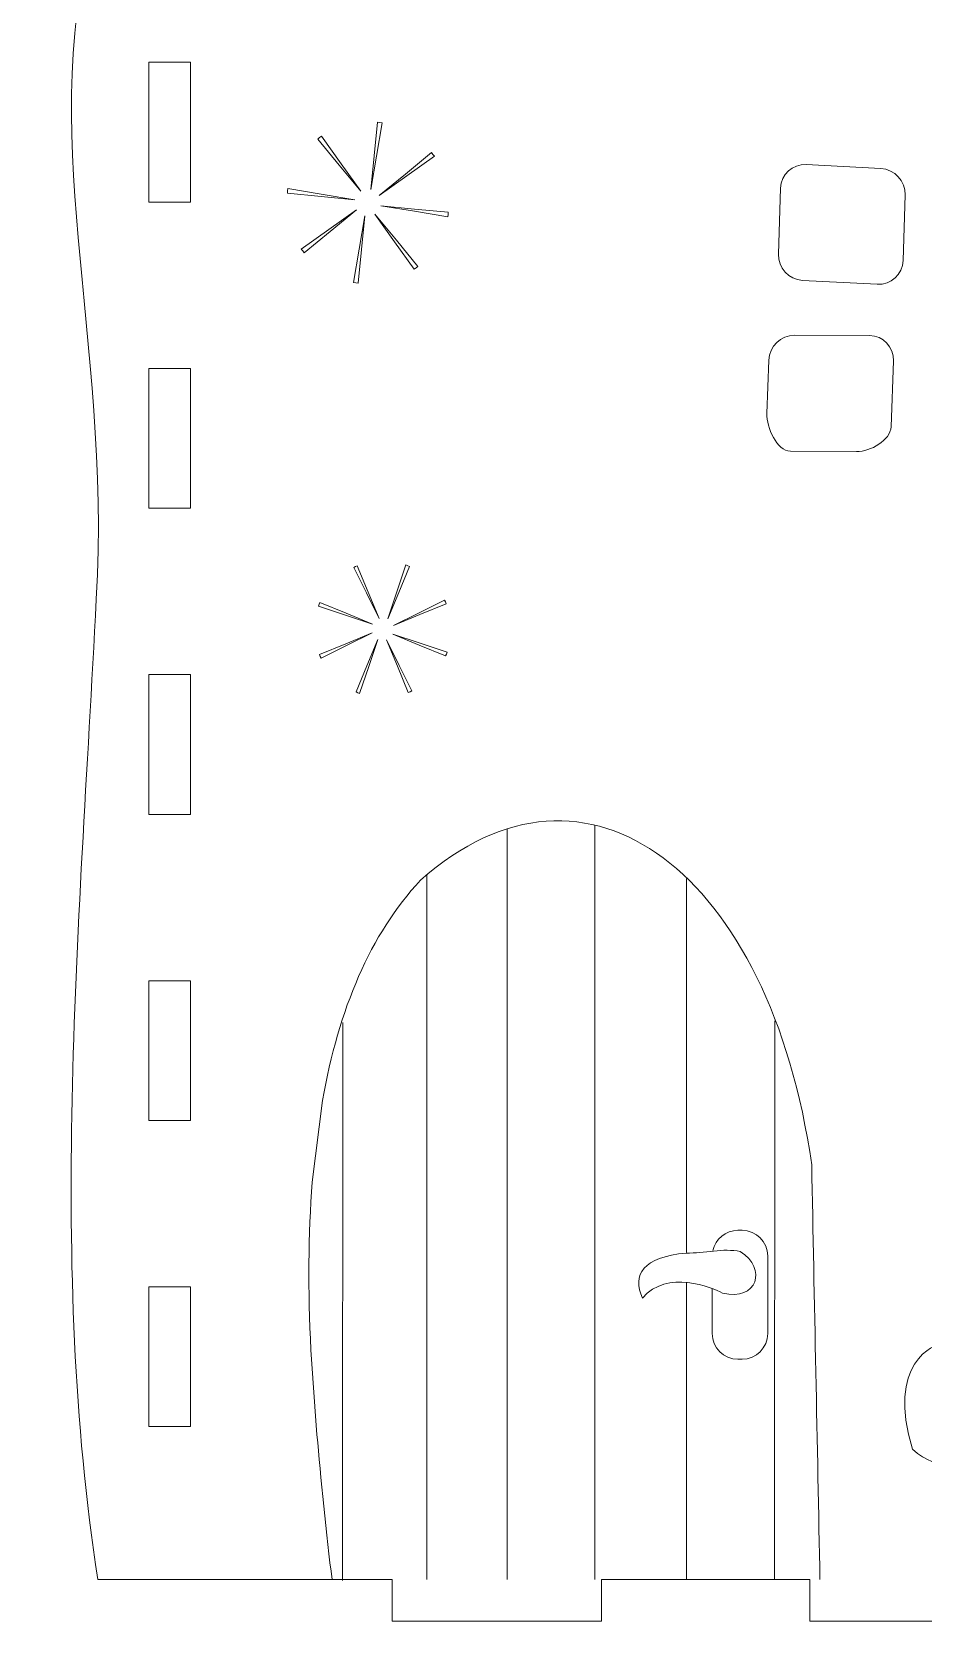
# Model space of a CAD drawing. Header units: centimetres. Extents: x -46.6 to 47.1, y -34.6 to 34.6.
# Drawn here: x -44.62 to -31.82, y -9.19 to 13.65 of the extents above; entities that cross this region are included whole.
import ezdxf

# ---------------------------------------------------------------- set-up
doc = ezdxf.new("R2010")
doc.units = ezdxf.units.CM
doc.header["$MEASUREMENT"] = 0
doc.layers.add('layer 1', color=7, linetype='Continuous')

msp = doc.modelspace()

# ---------------------------------------------------------------- linework, layer by layer
at = {"layer": 'layer 1', "color": 250, "lineweight": 9}
for points, knots in [([(-33.47356, 25.71286), (-33.7584, 26.18218), (-33.6982, 26.8025), (-33.29278, 27.20792), (-33.29278, 27.20792), (-32.9273, 27.5734), (-32.3871, 27.65834), (-31.94036, 27.46282), (-31.94036, 27.46282), (-31.49362, 27.65836), (-30.95342, 27.5734), (-30.5879, 27.2079), (-30.5879, 27.2079), (-30.1826, 26.80254), (-30.12236, 26.1824), (-30.40702, 25.7131), (-30.40702, 25.7131), (-30.40702, 25.7131), (-20.21656, 15.39288), (-20.21656, 15.39288), (-20.21656, 15.39288), (-19.25286, 12.25298), (-20.40586, 9.32474), (-20.18298, 5.49694), (-20.18298, 5.49694), (-19.92496, 0.56344), (-19.50816, -4.05252), (-20.20264, -8.58912), (-20.20264, -8.58912), (-20.20264, -8.58912), (-24.43474, -8.58908), (-24.43474, -8.58908), (-24.43474, -8.58908), (-24.43474, -8.58908), (-24.43474, -9.18912), (-24.43474, -9.18912), (-24.43474, -9.18912), (-24.43474, -9.18912), (-27.44274, -9.18912), (-27.44274, -9.18912), (-27.44274, -9.18912), (-27.44274, -9.18912), (-27.44274, -8.58908), (-27.44274, -8.58908), (-27.44274, -8.58908), (-27.44274, -8.58908), (-30.43474, -8.58908), (-30.43474, -8.58908), (-30.43474, -8.58908), (-30.43474, -8.58908), (-30.43474, -9.18912), (-30.43474, -9.18912), (-30.43474, -9.18912), (-30.43474, -9.18912), (-33.44274, -9.18912), (-33.44274, -9.18912), (-33.44274, -9.18912), (-33.44274, -9.18912), (-33.44274, -8.58908), (-33.44274, -8.58908), (-33.44274, -8.58908), (-33.44274, -8.58908), (-36.43474, -8.58908), (-36.43474, -8.58908), (-36.43474, -8.58908), (-36.43474, -8.58908), (-36.43474, -9.18912), (-36.43474, -9.18912), (-36.43474, -9.18912), (-36.43474, -9.18912), (-39.44274, -9.18912), (-39.44274, -9.18912), (-39.44274, -9.18912), (-39.44274, -9.18912), (-39.44274, -8.58908), (-39.44274, -8.58908), (-39.44274, -8.58908), (-39.44274, -8.58908), (-43.67388, -8.58912), (-43.67388, -8.58912), (-43.67388, -8.58912), (-44.36836, -4.05252), (-43.95156, 0.56344), (-43.69354, 5.49694), (-43.69354, 5.49694), (-43.47096, 9.31954), (-44.6204, 12.24502), (-43.66376, 15.38008), (-43.66376, 15.38008), (-43.66376, 15.38008), (-43.66378, 15.39288), (-43.66378, 15.39288), (-43.66378, 15.39288), (-43.66378, 15.39288), (-33.47356, 25.71286), (-33.47356, 25.71286)], [0, 0, 0, 0, 0.04, 0.04, 0.04, 0.04, 0.08, 0.08, 0.08, 0.08, 0.12, 0.12, 0.12, 0.12, 0.16, 0.16, 0.16, 0.16, 0.2, 0.2, 0.2, 0.2, 0.24, 0.24, 0.24, 0.24, 0.28, 0.28, 0.28, 0.28, 0.32, 0.32, 0.32, 0.32, 0.36, 0.36, 0.36, 0.36, 0.4, 0.4, 0.4, 0.4, 0.44, 0.44, 0.44, 0.44, 0.48, 0.48, 0.48, 0.48, 0.52, 0.52, 0.52, 0.52, 0.56, 0.56, 0.56, 0.56, 0.6, 0.6, 0.6, 0.6, 0.64, 0.64, 0.64, 0.64, 0.68, 0.68, 0.68, 0.68, 0.72, 0.72, 0.72, 0.72, 0.76, 0.76, 0.76, 0.76, 0.8, 0.8, 0.8, 0.8, 0.84, 0.84, 0.84, 0.84, 0.88, 0.88, 0.88, 0.88, 0.92, 0.92, 0.92, 0.92, 1, 1, 1, 1]), ([(-33.49553, 11.74478), (-33.49553, 11.74478), (-32.42251, 11.68824), (-32.42251, 11.68824), (-32.42251, 11.68824), (-32.22533, 11.67785), (-32.06911, 11.50783), (-32.07538, 11.31043), (-32.07538, 11.31043), (-32.07538, 11.31043), (-32.10537, 10.36422), (-32.10537, 10.36422), (-32.10537, 10.36422), (-32.11162, 10.16682), (-32.27807, 10.01381), (-32.47525, 10.0242), (-32.47525, 10.0242), (-32.47525, 10.0242), (-33.54827, 10.08073), (-33.54827, 10.08073), (-33.54827, 10.08073), (-33.74545, 10.09113), (-33.90165, 10.26114), (-33.8954, 10.45854), (-33.8954, 10.45854), (-33.8954, 10.45854), (-33.86541, 11.40475), (-33.86541, 11.40475), (-33.86541, 11.40475), (-33.85916, 11.60215), (-33.69271, 11.75517), (-33.49553, 11.74478)], [0, 0, 0, 0, 0.11111111, 0.11111111, 0.11111111, 0.11111111, 0.22222222, 0.22222222, 0.22222222, 0.22222222, 0.33333333, 0.33333333, 0.33333333, 0.33333333, 0.44444444, 0.44444444, 0.44444444, 0.44444444, 0.55555556, 0.55555556, 0.55555556, 0.55555556, 0.66666667, 0.66666667, 0.66666667, 0.66666667, 0.77777778, 0.77777778, 0.77777778, 0.77777778, 1, 1, 1, 1]), ([(-33.72235, 7.62561), (-33.72235, 7.62561), (-32.77142, 7.62071), (-32.77142, 7.62071), (-32.77142, 7.62071), (-32.57458, 7.61965), (-32.28492, 7.78001), (-32.27772, 7.97777), (-32.27772, 7.97777), (-32.27772, 7.97777), (-32.24334, 8.92572), (-32.24334, 8.92572), (-32.24334, 8.92572), (-32.23616, 9.12351), (-32.39128, 9.28611), (-32.58813, 9.28714), (-32.58813, 9.28714), (-32.58813, 9.28714), (-33.66188, 9.2927), (-33.66188, 9.2927), (-33.66188, 9.2927), (-33.85867, 9.29372), (-34.02559, 9.13277), (-34.03276, 8.93498), (-34.03276, 8.93498), (-34.03276, 8.93498), (-34.06061, 8.16716), (-34.06061, 8.16716), (-34.06061, 8.16716), (-34.06779, 7.96937), (-33.91917, 7.62667), (-33.72235, 7.62561)], [0, 0, 0, 0, 0.11111111, 0.11111111, 0.11111111, 0.11111111, 0.22222222, 0.22222222, 0.22222222, 0.22222222, 0.33333333, 0.33333333, 0.33333333, 0.33333333, 0.44444444, 0.44444444, 0.44444444, 0.44444444, 0.55555556, 0.55555556, 0.55555556, 0.55555556, 0.66666667, 0.66666667, 0.66666667, 0.66666667, 0.77777778, 0.77777778, 0.77777778, 0.77777778, 1, 1, 1, 1])]:
    msp.add_open_spline(points, degree=3, knots=knots, dxfattribs=at)
at = {"layer": 'layer 1', "lineweight": 9}
for points in [[(-42.93888, 13.21492), (-42.93888, 13.21492), (-42.33888, 13.21492), (-42.33888, 13.21492), (-42.33888, 13.21492), (-42.33888, 13.21492), (-42.33888, 11.20692), (-42.33888, 11.20692), (-42.33888, 11.20692), (-42.33888, 11.20692), (-42.93888, 11.20692), (-42.93888, 11.20692), (-42.93888, 11.20692), (-42.93888, 11.20692), (-42.93888, 13.21492), (-42.93888, 13.21492)], [(-42.93888, 8.81492), (-42.93888, 8.81492), (-42.33888, 8.81492), (-42.33888, 8.81492), (-42.33888, 8.81492), (-42.33888, 8.81492), (-42.33888, 6.80692), (-42.33888, 6.80692), (-42.33888, 6.80692), (-42.33888, 6.80692), (-42.93888, 6.80692), (-42.93888, 6.80692), (-42.93888, 6.80692), (-42.93888, 6.80692), (-42.93888, 8.81492), (-42.93888, 8.81492)], [(-42.93888, 4.41492), (-42.93888, 4.41492), (-42.33888, 4.41492), (-42.33888, 4.41492), (-42.33888, 4.41492), (-42.33888, 4.41492), (-42.33888, 2.40692), (-42.33888, 2.40692), (-42.33888, 2.40692), (-42.33888, 2.40692), (-42.93888, 2.40692), (-42.93888, 2.40692), (-42.93888, 2.40692), (-42.93888, 2.40692), (-42.93888, 4.41492), (-42.93888, 4.41492)], [(-42.93888, 0.01492), (-42.93888, 0.01492), (-42.33888, 0.01492), (-42.33888, 0.01492), (-42.33888, 0.01492), (-42.33888, 0.01492), (-42.33888, -1.99308), (-42.33888, -1.99308), (-42.33888, -1.99308), (-42.33888, -1.99308), (-42.93888, -1.99308), (-42.93888, -1.99308), (-42.93888, -1.99308), (-42.93888, -1.99308), (-42.93888, 0.01492), (-42.93888, 0.01492)], [(-42.93888, -4.38508), (-42.93888, -4.38508), (-42.33888, -4.38508), (-42.33888, -4.38508), (-42.33888, -4.38508), (-42.33888, -4.38508), (-42.33888, -6.39308), (-42.33888, -6.39308), (-42.33888, -6.39308), (-42.33888, -6.39308), (-42.93888, -6.39308), (-42.93888, -6.39308), (-42.93888, -6.39308), (-42.93888, -6.39308), (-42.93888, -4.38508), (-42.93888, -4.38508)]]:
    msp.add_open_spline(points, degree=3, knots=[0, 0, 0, 0, 0.2, 0.2, 0.2, 0.2, 0.4, 0.4, 0.4, 0.4, 0.6, 0.6, 0.6, 0.6, 1, 1, 1, 1], dxfattribs=at)
at = {"layer": 'layer 1', "color": 5, "lineweight": 9}
for points, knots in [([(-39.74984, 11.3851), (-39.74984, 11.3851), (-39.66979, 11.86469), (-39.66979, 11.86469), (-39.66979, 11.86469), (-39.66979, 11.86469), (-39.58978, 12.34413), (-39.58978, 12.34413), (-39.58978, 12.34413), (-39.58978, 12.34413), (-39.62255, 12.34843), (-39.62255, 12.34843), (-39.62255, 12.34843), (-39.62255, 12.34843), (-39.65527, 12.35288), (-39.65527, 12.35288), (-39.65527, 12.35288), (-39.65527, 12.35288), (-39.70262, 11.86897), (-39.70262, 11.86897), (-39.70262, 11.86897), (-39.70262, 11.86897), (-39.74984, 11.3851), (-39.74984, 11.3851)], [0, 0, 0, 0, 0.14285714, 0.14285714, 0.14285714, 0.14285714, 0.28571429, 0.28571429, 0.28571429, 0.28571429, 0.42857143, 0.42857143, 0.42857143, 0.42857143, 0.57142857, 0.57142857, 0.57142857, 0.57142857, 0.71428571, 0.71428571, 0.71428571, 0.71428571, 1, 1, 1, 1]), ([(-39.89577, 11.36056), (-39.89577, 11.36056), (-40.17836, 11.75613), (-40.17836, 11.75613), (-40.17836, 11.75613), (-40.17836, 11.75613), (-40.46079, 12.15188), (-40.46079, 12.15188), (-40.46079, 12.15188), (-40.46079, 12.15188), (-40.48703, 12.1319), (-40.48703, 12.1319), (-40.48703, 12.1319), (-40.48703, 12.1319), (-40.51315, 12.11173), (-40.51315, 12.11173), (-40.51315, 12.11173), (-40.51315, 12.11173), (-40.2044, 11.73619), (-40.2044, 11.73619), (-40.2044, 11.73619), (-40.2044, 11.73619), (-39.89577, 11.36056), (-39.89577, 11.36056)], [0, 0, 0, 0, 0.14285714, 0.14285714, 0.14285714, 0.14285714, 0.28571429, 0.28571429, 0.28571429, 0.28571429, 0.42857143, 0.42857143, 0.42857143, 0.42857143, 0.57142857, 0.57142857, 0.57142857, 0.57142857, 0.71428571, 0.71428571, 0.71428571, 0.71428571, 1, 1, 1, 1]), ([(-38.85803, 11.89036), (-38.85803, 11.89036), (-38.87824, 11.91668), (-38.87824, 11.91668), (-38.87824, 11.91668), (-38.87824, 11.91668), (-39.25378, 11.60793), (-39.25378, 11.60793), (-39.25378, 11.60793), (-39.25378, 11.60793), (-39.6294, 11.29923), (-39.6294, 11.29923), (-39.6294, 11.29923), (-39.6294, 11.29923), (-39.23379, 11.5817), (-39.23379, 11.5817), (-39.23379, 11.5817), (-39.23379, 11.5817), (-38.83792, 11.86422), (-38.83792, 11.86422), (-38.83792, 11.86422), (-38.83792, 11.86422), (-38.85803, 11.89036), (-38.85803, 11.89036)], [0, 0, 0, 0, 0.14285714, 0.14285714, 0.14285714, 0.14285714, 0.28571429, 0.28571429, 0.28571429, 0.28571429, 0.42857143, 0.42857143, 0.42857143, 0.42857143, 0.57142857, 0.57142857, 0.57142857, 0.57142857, 0.71428571, 0.71428571, 0.71428571, 0.71428571, 1, 1, 1, 1]), ([(-39.98157, 11.24013), (-39.98157, 11.24013), (-40.46134, 11.32006), (-40.46134, 11.32006), (-40.46134, 11.32006), (-40.46134, 11.32006), (-40.94079, 11.40014), (-40.94079, 11.40014), (-40.94079, 11.40014), (-40.94079, 11.40014), (-40.94512, 11.36751), (-40.94512, 11.36751), (-40.94512, 11.36751), (-40.94512, 11.36751), (-40.94934, 11.33469), (-40.94934, 11.33469), (-40.94934, 11.33469), (-40.94934, 11.33469), (-40.46544, 11.28735), (-40.46544, 11.28735), (-40.46544, 11.28735), (-40.46544, 11.28735), (-39.98157, 11.24013), (-39.98157, 11.24013)], [0, 0, 0, 0, 0.14285714, 0.14285714, 0.14285714, 0.14285714, 0.28571429, 0.28571429, 0.28571429, 0.28571429, 0.42857143, 0.42857143, 0.42857143, 0.42857143, 0.57142857, 0.57142857, 0.57142857, 0.57142857, 0.71428571, 0.71428571, 0.71428571, 0.71428571, 1, 1, 1, 1]), ([(-40.72843, 10.50293), (-40.72843, 10.50293), (-40.70843, 10.47691), (-40.70843, 10.47691), (-40.70843, 10.47691), (-40.70843, 10.47691), (-40.33279, 10.78554), (-40.33279, 10.78554), (-40.33279, 10.78554), (-40.33279, 10.78554), (-39.95719, 11.0943), (-39.95719, 11.0943), (-39.95719, 11.0943), (-39.95719, 11.0943), (-40.35296, 10.81166), (-40.35296, 10.81166), (-40.35296, 10.81166), (-40.35296, 10.81166), (-40.74868, 10.5291), (-40.74868, 10.5291), (-40.74868, 10.5291), (-40.74868, 10.5291), (-40.72843, 10.50293), (-40.72843, 10.50293)], [0, 0, 0, 0, 0.14285714, 0.14285714, 0.14285714, 0.14285714, 0.28571429, 0.28571429, 0.28571429, 0.28571429, 0.42857143, 0.42857143, 0.42857143, 0.42857143, 0.57142857, 0.57142857, 0.57142857, 0.57142857, 0.71428571, 0.71428571, 0.71428571, 0.71428571, 1, 1, 1, 1]), ([(-39.83667, 11.00839), (-39.83667, 11.00839), (-39.91663, 10.52875), (-39.91663, 10.52875), (-39.91663, 10.52875), (-39.91663, 10.52875), (-39.99681, 10.04913), (-39.99681, 10.04913), (-39.99681, 10.04913), (-39.99681, 10.04913), (-39.96398, 10.04484), (-39.96398, 10.04484), (-39.96398, 10.04484), (-39.96398, 10.04484), (-39.93136, 10.04058), (-39.93136, 10.04058), (-39.93136, 10.04058), (-39.93136, 10.04058), (-39.88405, 10.52462), (-39.88405, 10.52462), (-39.88405, 10.52462), (-39.88405, 10.52462), (-39.83667, 11.00839), (-39.83667, 11.00839)], [0, 0, 0, 0, 0.14285714, 0.14285714, 0.14285714, 0.14285714, 0.28571429, 0.28571429, 0.28571429, 0.28571429, 0.42857143, 0.42857143, 0.42857143, 0.42857143, 0.57142857, 0.57142857, 0.57142857, 0.57142857, 0.71428571, 0.71428571, 0.71428571, 0.71428571, 1, 1, 1, 1]), ([(-39.69084, 11.03277), (-39.69084, 11.03277), (-39.40833, 10.63696), (-39.40833, 10.63696), (-39.40833, 10.63696), (-39.40833, 10.63696), (-39.12576, 10.24152), (-39.12576, 10.24152), (-39.12576, 10.24152), (-39.12576, 10.24152), (-39.09957, 10.26136), (-39.09957, 10.26136), (-39.09957, 10.26136), (-39.09957, 10.26136), (-39.07341, 10.28167), (-39.07341, 10.28167), (-39.07341, 10.28167), (-39.07341, 10.28167), (-39.38204, 10.65731), (-39.38204, 10.65731), (-39.38204, 10.65731), (-39.38204, 10.65731), (-39.69084, 11.03277), (-39.69084, 11.03277)], [0, 0, 0, 0, 0.14285714, 0.14285714, 0.14285714, 0.14285714, 0.28571429, 0.28571429, 0.28571429, 0.28571429, 0.42857143, 0.42857143, 0.42857143, 0.42857143, 0.57142857, 0.57142857, 0.57142857, 0.57142857, 0.71428571, 0.71428571, 0.71428571, 0.71428571, 1, 1, 1, 1]), ([(-39.60499, 11.15327), (-39.60499, 11.15327), (-39.12528, 11.07332), (-39.12528, 11.07332), (-39.12528, 11.07332), (-39.12528, 11.07332), (-38.64583, 10.99325), (-38.64583, 10.99325), (-38.64583, 10.99325), (-38.64583, 10.99325), (-38.64138, 11.02598), (-38.64138, 11.02598), (-38.64138, 11.02598), (-38.64138, 11.02598), (-38.63721, 11.05871), (-38.63721, 11.05871), (-38.63721, 11.05871), (-38.63721, 11.05871), (-39.12095, 11.10595), (-39.12095, 11.10595), (-39.12095, 11.10595), (-39.12095, 11.10595), (-39.60499, 11.15327), (-39.60499, 11.15327)], [0, 0, 0, 0, 0.14285714, 0.14285714, 0.14285714, 0.14285714, 0.28571429, 0.28571429, 0.28571429, 0.28571429, 0.42857143, 0.42857143, 0.42857143, 0.42857143, 0.57142857, 0.57142857, 0.57142857, 0.57142857, 0.71428571, 0.71428571, 0.71428571, 0.71428571, 1, 1, 1, 1]), ([(-39.6312, 5.22196), (-39.6312, 5.22196), (-39.788, 5.60014), (-39.788, 5.60014), (-39.788, 5.60014), (-39.788, 5.60014), (-39.94462, 5.97844), (-39.94462, 5.97844), (-39.94462, 5.97844), (-39.94462, 5.97844), (-39.96994, 5.96702), (-39.96994, 5.96702), (-39.96994, 5.96702), (-39.96994, 5.96702), (-39.9952, 5.95543), (-39.9952, 5.95543), (-39.9952, 5.95543), (-39.9952, 5.95543), (-39.81314, 5.58872), (-39.81314, 5.58872), (-39.81314, 5.58872), (-39.81314, 5.58872), (-39.6312, 5.22196), (-39.6312, 5.22196)], [0, 0, 0, 0, 0.14285714, 0.14285714, 0.14285714, 0.14285714, 0.28571429, 0.28571429, 0.28571429, 0.28571429, 0.42857143, 0.42857143, 0.42857143, 0.42857143, 0.57142857, 0.57142857, 0.57142857, 0.57142857, 0.71428571, 0.71428571, 0.71428571, 0.71428571, 1, 1, 1, 1]), ([(-39.50681, 5.2144), (-39.50681, 5.2144), (-39.35013, 5.5927), (-39.35013, 5.5927), (-39.35013, 5.5927), (-39.35013, 5.5927), (-39.19351, 5.97089), (-39.19351, 5.97089), (-39.19351, 5.97089), (-39.19351, 5.97089), (-39.21957, 5.98063), (-39.21957, 5.98063), (-39.21957, 5.98063), (-39.21957, 5.98063), (-39.24558, 5.99049), (-39.24558, 5.99049), (-39.24558, 5.99049), (-39.24558, 5.99049), (-39.37625, 5.60245), (-39.37625, 5.60245), (-39.37625, 5.60245), (-39.37625, 5.60245), (-39.50681, 5.2144), (-39.50681, 5.2144)], [0, 0, 0, 0, 0.14285714, 0.14285714, 0.14285714, 0.14285714, 0.28571429, 0.28571429, 0.28571429, 0.28571429, 0.42857143, 0.42857143, 0.42857143, 0.42857143, 0.57142857, 0.57142857, 0.57142857, 0.57142857, 0.71428571, 0.71428571, 0.71428571, 0.71428571, 1, 1, 1, 1]), ([(-38.67923, 5.45972), (-38.67923, 5.45972), (-38.69082, 5.48515), (-38.69082, 5.48515), (-38.69082, 5.48515), (-38.69082, 5.48515), (-39.05752, 5.3031), (-39.05752, 5.3031), (-39.05752, 5.3031), (-39.05752, 5.3031), (-39.42429, 5.1211), (-39.42429, 5.1211), (-39.42429, 5.1211), (-39.42429, 5.1211), (-39.04611, 5.27778), (-39.04611, 5.27778), (-39.04611, 5.27778), (-39.04611, 5.27778), (-38.66769, 5.43446), (-38.66769, 5.43446), (-38.66769, 5.43446), (-38.66769, 5.43446), (-38.67923, 5.45972), (-38.67923, 5.45972)], [0, 0, 0, 0, 0.14285714, 0.14285714, 0.14285714, 0.14285714, 0.28571429, 0.28571429, 0.28571429, 0.28571429, 0.42857143, 0.42857143, 0.42857143, 0.42857143, 0.57142857, 0.57142857, 0.57142857, 0.57142857, 0.71428571, 0.71428571, 0.71428571, 0.71428571, 1, 1, 1, 1]), ([(-39.72445, 5.13944), (-39.72445, 5.13944), (-40.10292, 5.29606), (-40.10292, 5.29606), (-40.10292, 5.29606), (-40.10292, 5.29606), (-40.48111, 5.45274), (-40.48111, 5.45274), (-40.48111, 5.45274), (-40.48111, 5.45274), (-40.49085, 5.42679), (-40.49085, 5.42679), (-40.49085, 5.42679), (-40.49085, 5.42679), (-40.50054, 5.40067), (-40.50054, 5.40067), (-40.50054, 5.40067), (-40.50054, 5.40067), (-40.11249, 5.26999), (-40.11249, 5.26999), (-40.11249, 5.26999), (-40.11249, 5.26999), (-39.72445, 5.13944), (-39.72445, 5.13944)], [0, 0, 0, 0, 0.14285714, 0.14285714, 0.14285714, 0.14285714, 0.28571429, 0.28571429, 0.28571429, 0.28571429, 0.42857143, 0.42857143, 0.42857143, 0.42857143, 0.57142857, 0.57142857, 0.57142857, 0.57142857, 0.71428571, 0.71428571, 0.71428571, 0.71428571, 1, 1, 1, 1]), ([(-40.47713, 4.67631), (-40.47713, 4.67631), (-40.46565, 4.65116), (-40.46565, 4.65116), (-40.46565, 4.65116), (-40.46565, 4.65116), (-40.09889, 4.83311), (-40.09889, 4.83311), (-40.09889, 4.83311), (-40.09889, 4.83311), (-39.73212, 5.01516), (-39.73212, 5.01516), (-39.73212, 5.01516), (-39.73212, 5.01516), (-40.11048, 4.85836), (-40.11048, 4.85836), (-40.11048, 4.85836), (-40.11048, 4.85836), (-40.48878, 4.70162), (-40.48878, 4.70162), (-40.48878, 4.70162), (-40.48878, 4.70162), (-40.47713, 4.67631), (-40.47713, 4.67631)], [0, 0, 0, 0, 0.14285714, 0.14285714, 0.14285714, 0.14285714, 0.28571429, 0.28571429, 0.28571429, 0.28571429, 0.42857143, 0.42857143, 0.42857143, 0.42857143, 0.57142857, 0.57142857, 0.57142857, 0.57142857, 0.71428571, 0.71428571, 0.71428571, 0.71428571, 1, 1, 1, 1]), ([(-39.64954, 4.9218), (-39.64954, 4.9218), (-39.80616, 4.54344), (-39.80616, 4.54344), (-39.80616, 4.54344), (-39.80616, 4.54344), (-39.96296, 4.16514), (-39.96296, 4.16514), (-39.96296, 4.16514), (-39.96296, 4.16514), (-39.93684, 4.1554), (-39.93684, 4.1554), (-39.93684, 4.1554), (-39.93684, 4.1554), (-39.91089, 4.14571), (-39.91089, 4.14571), (-39.91089, 4.14571), (-39.91089, 4.14571), (-39.78021, 4.53387), (-39.78021, 4.53387), (-39.78021, 4.53387), (-39.78021, 4.53387), (-39.64954, 4.9218), (-39.64954, 4.9218)], [0, 0, 0, 0, 0.14285714, 0.14285714, 0.14285714, 0.14285714, 0.28571429, 0.28571429, 0.28571429, 0.28571429, 0.42857143, 0.42857143, 0.42857143, 0.42857143, 0.57142857, 0.57142857, 0.57142857, 0.57142857, 0.71428571, 0.71428571, 0.71428571, 0.71428571, 1, 1, 1, 1]), ([(-39.52527, 4.91413), (-39.52527, 4.91413), (-39.36858, 4.53577), (-39.36858, 4.53577), (-39.36858, 4.53577), (-39.36858, 4.53577), (-39.21179, 4.1577), (-39.21179, 4.1577), (-39.21179, 4.1577), (-39.21179, 4.1577), (-39.18653, 4.16901), (-39.18653, 4.16901), (-39.18653, 4.16901), (-39.18653, 4.16901), (-39.16121, 4.18071), (-39.16121, 4.18071), (-39.16121, 4.18071), (-39.16121, 4.18071), (-39.34315, 4.54748), (-39.34315, 4.54748), (-39.34315, 4.54748), (-39.34315, 4.54748), (-39.52527, 4.91413), (-39.52527, 4.91413)], [0, 0, 0, 0, 0.14285714, 0.14285714, 0.14285714, 0.14285714, 0.28571429, 0.28571429, 0.28571429, 0.28571429, 0.42857143, 0.42857143, 0.42857143, 0.42857143, 0.57142857, 0.57142857, 0.57142857, 0.57142857, 0.71428571, 0.71428571, 0.71428571, 0.71428571, 1, 1, 1, 1]), ([(-39.43196, 4.99671), (-39.43196, 4.99671), (-39.05355, 4.84008), (-39.05355, 4.84008), (-39.05355, 4.84008), (-39.05355, 4.84008), (-38.67536, 4.6834), (-38.67536, 4.6834), (-38.67536, 4.6834), (-38.67536, 4.6834), (-38.6655, 4.70941), (-38.6655, 4.70941), (-38.6655, 4.70941), (-38.6655, 4.70941), (-38.65587, 4.73547), (-38.65587, 4.73547), (-38.65587, 4.73547), (-38.65587, 4.73547), (-39.0438, 4.86603), (-39.0438, 4.86603), (-39.0438, 4.86603), (-39.0438, 4.86603), (-39.43196, 4.99671), (-39.43196, 4.99671)], [0, 0, 0, 0, 0.14285714, 0.14285714, 0.14285714, 0.14285714, 0.28571429, 0.28571429, 0.28571429, 0.28571429, 0.42857143, 0.42857143, 0.42857143, 0.42857143, 0.57142857, 0.57142857, 0.57142857, 0.57142857, 0.71428571, 0.71428571, 0.71428571, 0.71428571, 1, 1, 1, 1]), ([(-40.30574, -8.58908), (-40.3914, -7.98108), (-40.47058, -7.0847), (-40.52364, -6.51201), (-40.52364, -6.51201), (-40.52364, -6.51201), (-40.61136, -5.2902), (-40.61136, -5.2902), (-40.61136, -5.2902), (-40.65356, -4.43348), (-40.64926, -3.62708), (-40.59062, -2.87952), (-40.59062, -2.87952), (-40.59062, -2.87952), (-40.4441, -1.70492), (-40.4441, -1.70492), (-40.4441, -1.70492), (-40.21177, -0.39386), (-39.76158, 0.68138), (-39.0372, 1.4597), (-39.0372, 1.4597), (-36.63774, 3.59506), (-34.00992, 1.54339), (-33.41694, -2.63122), (-33.41694, -2.63122), (-33.38044, -4.54031), (-33.33514, -6.68003), (-33.29864, -8.58912)], [0, 0, 0, 0, 0.125, 0.125, 0.125, 0.125, 0.25, 0.25, 0.25, 0.25, 0.375, 0.375, 0.375, 0.375, 0.5, 0.5, 0.5, 0.5, 0.625, 0.625, 0.625, 0.625, 0.75, 0.75, 0.75, 0.75, 1, 1, 1, 1]), ([(-28.62019, 0.68506), (-28.51629, 0.68506), (-28.42451, 0.63357), (-28.3693, 0.5549), (-28.3693, 0.5549), (-28.33577, 0.56746), (-28.29943, 0.57435), (-28.26147, 0.57435), (-28.26147, 0.57435), (-28.09271, 0.57435), (-27.9559, 0.43853), (-27.9559, 0.27099), (-27.9559, 0.27099), (-27.9559, 0.24332), (-27.95965, 0.21653), (-27.96664, 0.19107), (-27.96664, 0.19107), (-27.85576, 0.14555), (-27.77774, 0.03714), (-27.77774, -0.08937), (-27.77774, -0.08937), (-27.77774, -0.12482), (-27.78388, -0.15883), (-27.79514, -0.19045), (-27.79514, -0.19045), (-27.783, -0.19356), (-27.77054, -0.19677), (-27.75741, -0.20022), (-27.75741, -0.20022), (-27.69088, -0.24862), (-27.50533, -0.56777), (-27.46007, -0.67207), (-27.46007, -0.67207), (-27.3573, -0.63134), (-27.28577, -0.70003), (-27.23023, -0.82465), (-27.23023, -0.82465), (-27.22834, -0.38347), (-26.80193, -0.04358), (-26.55875, 0.08334), (-26.55875, 0.08334), (-26.09752, 0.26662), (-25.3736, 0.25288), (-24.98604, -0.06641), (-24.98604, -0.06641), (-24.62929, -0.36032), (-24.4155, -0.81264), (-24.39197, -1.28725), (-24.39197, -1.28725), (-24.36029, -1.92624), (-24.6986, -2.43693), (-25.22058, -2.64519), (-25.22058, -2.64519), (-25.3854, -2.71094), (-25.59243, -2.78703), (-25.81317, -2.79077), (-25.81317, -2.79077), (-25.80737, -2.92095), (-25.79046, -2.93747), (-25.81331, -3.08513), (-25.81331, -3.08513), (-25.86953, -3.44845), (-25.98037, -3.77665), (-26.26136, -3.99238), (-26.26136, -3.99238), (-26.43367, -4.12467), (-26.63506, -4.35218), (-26.83125, -4.42059), (-26.83125, -4.42059), (-26.82116, -4.48543), (-26.7728, -4.54999), (-26.74856, -4.63944), (-26.74856, -4.63944), (-26.74856, -4.63944), (-26.63239, -5.23645), (-26.63239, -5.23645), (-26.63239, -5.23645), (-26.61734, -5.17821), (-26.51958, -4.93022), (-26.47833, -4.85541), (-26.47833, -4.85541), (-26.47833, -4.85541), (-26.15538, -4.2733), (-26.15538, -4.2733), (-26.15538, -4.2733), (-26.04582, -4.04544), (-25.88864, -3.7188), (-25.73667, -3.52734), (-25.73667, -3.52734), (-25.51272, -3.24521), (-25.17685, -3.04322), (-24.75474, -3.04339), (-24.75474, -3.04339), (-24.41203, -3.04351), (-24.04997, -3.17473), (-23.89939, -3.54263), (-23.89939, -3.54263), (-23.89683, -3.5575), (-23.8945, -3.57242), (-23.8924, -3.58737), (-23.8924, -3.58737), (-23.03116, -3.36332), (-22.54591, -4.38852), (-22.41413, -4.73878), (-22.41413, -4.73878), (-22.41413, -4.73878), (-22.41414, -4.73878), (-22.41414, -4.73878), (-22.41414, -4.73878), (-22.32746, -4.91514), (-22.28902, -5.14622), (-22.24036, -5.31766), (-22.24036, -5.31766), (-21.92538, -6.4274), (-22.67012, -8.04145), (-24.02402, -7.97254), (-24.02402, -7.97254), (-24.5877, -7.96817), (-26.1045, -7.78119), (-26.63522, -7.64928), (-26.63522, -7.64928), (-26.63522, -7.64928), (-28.2495, -7.39175), (-28.2495, -7.39175), (-28.2495, -7.39175), (-28.41054, -7.84881), (-28.76966, -8.06327), (-29.45989, -7.53067), (-29.45989, -7.53067), (-29.48075, -7.51458), (-29.51867, -7.48807), (-29.54192, -7.49393), (-29.54192, -7.49393), (-29.69412, -7.53234), (-29.76616, -7.50888), (-29.85014, -7.4887), (-29.85014, -7.4887), (-29.95656, -7.46312), (-30.28505, -7.15938), (-30.31888, -7.14986), (-30.31888, -7.14986), (-30.99243, -6.96037), (-31.6156, -7.06899), (-31.96808, -6.71667), (-31.96808, -6.71667), (-32.3551, -5.49961), (-31.64179, -5.17241), (-31.54991, -5.22238), (-31.54991, -5.22238), (-31.43681, -5.28391), (-30.99059, -5.353), (-30.44477, -5.4725), (-30.44477, -5.4725), (-30.24659, -4.95058), (-29.69532, -5.37845), (-29.49857, -5.12582), (-29.49857, -5.12582), (-29.3481, -4.82625), (-29.21399, -4.64407), (-29.0346, -4.52914), (-29.0346, -4.52914), (-29.17457, -4.48134), (-29.42314, -4.38183), (-29.51935, -4.32138), (-29.51935, -4.32138), (-29.67613, -4.22289), (-29.77277, -4.07519), (-29.86977, -3.91694), (-29.86977, -3.91694), (-29.86977, -3.91694), (-29.87156, -3.91322), (-29.87156, -3.91322), (-29.87156, -3.91322), (-29.87156, -3.91322), (-29.91282, -3.90842), (-29.91282, -3.90842), (-29.91282, -3.90842), (-29.91282, -3.90842), (-29.89501, -3.86469), (-29.89501, -3.86469), (-29.89501, -3.86469), (-29.97606, -3.76177), (-30.00069, -3.56243), (-30.0537, -3.4642), (-30.0537, -3.4642), (-30.05717, -3.45775), (-30.07794, -3.45063), (-30.08169, -3.4451), (-30.08169, -3.4451), (-30.08169, -3.4451), (-30.06387, -3.3932), (-30.06387, -3.3932), (-30.06387, -3.3932), (-30.07548, -3.19336), (-30.08203, -2.97433), (-30.00387, -2.79077), (-30.00387, -2.79077), (-30.1788, -2.76336), (-30.30399, -2.73032), (-30.44589, -2.66175), (-30.44589, -2.66175), (-30.83472, -2.47388), (-31.07426, -2.08217), (-31.07426, -1.58628), (-31.07426, -1.58628), (-31.07426, -1.17464), (-31.03995, -0.88381), (-30.76004, -0.60749), (-30.76004, -0.60749), (-30.76004, -0.60749), (-30.4925, -0.35867), (-30.4925, -0.35867), (-30.4925, -0.35867), (-30.43818, -0.3153), (-30.40603, -0.2864), (-30.34122, -0.24596), (-30.34122, -0.24596), (-30.31864, -0.23186), (-30.28946, -0.21606), (-30.25819, -0.20012), (-30.25819, -0.20012), (-29.97148, -0.054), (-29.58839, -0.05586), (-29.29651, -0.17613), (-29.29651, -0.17613), (-29.02187, -0.28929), (-28.90234, -0.53558), (-28.75366, -0.77151), (-28.75366, -0.77151), (-28.69865, -0.69379), (-28.67723, -0.6857), (-28.66297, -0.59259), (-28.66297, -0.59259), (-28.65571, -0.54521), (-28.69363, -0.54417), (-28.74422, -0.52372), (-28.74422, -0.52372), (-28.87379, -0.48856), (-28.96903, -0.37087), (-28.96903, -0.23109), (-28.96903, -0.23109), (-28.96903, -0.2049), (-28.96569, -0.17949), (-28.95941, -0.15525), (-28.95941, -0.15525), (-29.06489, -0.10743), (-29.1382, -0.0018), (-29.1382, 0.12084), (-29.1382, 0.12084), (-29.1382, 0.25663), (-29.04832, 0.37159), (-28.92441, 0.41028), (-28.92441, 0.41028), (-28.9099, 0.56441), (-28.77925, 0.68506), (-28.62019, 0.68506)], [0, 0, 0, 0, 0.01538462, 0.01538462, 0.01538462, 0.01538462, 0.03076923, 0.03076923, 0.03076923, 0.03076923, 0.04615385, 0.04615385, 0.04615385, 0.04615385, 0.06153846, 0.06153846, 0.06153846, 0.06153846, 0.07692308, 0.07692308, 0.07692308, 0.07692308, 0.09230769, 0.09230769, 0.09230769, 0.09230769, 0.10769231, 0.10769231, 0.10769231, 0.10769231, 0.12307692, 0.12307692, 0.12307692, 0.12307692, 0.13846154, 0.13846154, 0.13846154, 0.13846154, 0.15384615, 0.15384615, 0.15384615, 0.15384615, 0.16923077, 0.16923077, 0.16923077, 0.16923077, 0.18461538, 0.18461538, 0.18461538, 0.18461538, 0.2, 0.2, 0.2, 0.2, 0.21538462, 0.21538462, 0.21538462, 0.21538462, 0.23076923, 0.23076923, 0.23076923, 0.23076923, 0.24615385, 0.24615385, 0.24615385, 0.24615385, 0.26153846, 0.26153846, 0.26153846, 0.26153846, 0.27692308, 0.27692308, 0.27692308, 0.27692308, 0.29230769, 0.29230769, 0.29230769, 0.29230769, 0.30769231, 0.30769231, 0.30769231, 0.30769231, 0.32307692, 0.32307692, 0.32307692, 0.32307692, 0.33846154, 0.33846154, 0.33846154, 0.33846154, 0.35384615, 0.35384615, 0.35384615, 0.35384615, 0.36923077, 0.36923077, 0.36923077, 0.36923077, 0.38461538, 0.38461538, 0.38461538, 0.38461538, 0.4, 0.4, 0.4, 0.4, 0.41538462, 0.41538462, 0.41538462, 0.41538462, 0.43076923, 0.43076923, 0.43076923, 0.43076923, 0.44615385, 0.44615385, 0.44615385, 0.44615385, 0.46153846, 0.46153846, 0.46153846, 0.46153846, 0.47692308, 0.47692308, 0.47692308, 0.47692308, 0.49230769, 0.49230769, 0.49230769, 0.49230769, 0.50769231, 0.50769231, 0.50769231, 0.50769231, 0.52307692, 0.52307692, 0.52307692, 0.52307692, 0.53846154, 0.53846154, 0.53846154, 0.53846154, 0.55384615, 0.55384615, 0.55384615, 0.55384615, 0.56923077, 0.56923077, 0.56923077, 0.56923077, 0.58461538, 0.58461538, 0.58461538, 0.58461538, 0.6, 0.6, 0.6, 0.6, 0.61538462, 0.61538462, 0.61538462, 0.61538462, 0.63076923, 0.63076923, 0.63076923, 0.63076923, 0.64615385, 0.64615385, 0.64615385, 0.64615385, 0.66153846, 0.66153846, 0.66153846, 0.66153846, 0.67692308, 0.67692308, 0.67692308, 0.67692308, 0.69230769, 0.69230769, 0.69230769, 0.69230769, 0.70769231, 0.70769231, 0.70769231, 0.70769231, 0.72307692, 0.72307692, 0.72307692, 0.72307692, 0.73846154, 0.73846154, 0.73846154, 0.73846154, 0.75384615, 0.75384615, 0.75384615, 0.75384615, 0.76923077, 0.76923077, 0.76923077, 0.76923077, 0.78461538, 0.78461538, 0.78461538, 0.78461538, 0.8, 0.8, 0.8, 0.8, 0.81538462, 0.81538462, 0.81538462, 0.81538462, 0.83076923, 0.83076923, 0.83076923, 0.83076923, 0.84615385, 0.84615385, 0.84615385, 0.84615385, 0.86153846, 0.86153846, 0.86153846, 0.86153846, 0.87692308, 0.87692308, 0.87692308, 0.87692308, 0.89230769, 0.89230769, 0.89230769, 0.89230769, 0.90769231, 0.90769231, 0.90769231, 0.90769231, 0.92307692, 0.92307692, 0.92307692, 0.92307692, 0.93846154, 0.93846154, 0.93846154, 0.93846154, 0.95384615, 0.95384615, 0.95384615, 0.95384615, 0.96923077, 0.96923077, 0.96923077, 0.96923077, 1, 1, 1, 1]), ([(-34.83773, -3.86379), (-34.80236, -3.69724), (-34.65364, -3.5713), (-34.47695, -3.5713), (-34.47695, -3.5713), (-34.47695, -3.5713), (-34.41777, -3.5713), (-34.41777, -3.5713), (-34.41777, -3.5713), (-34.21495, -3.5713), (-34.049, -3.73725), (-34.049, -3.94007), (-34.049, -3.94007), (-34.049, -3.94007), (-34.049, -5.05547), (-34.049, -5.05547), (-34.049, -5.05547), (-34.049, -5.25829), (-34.21495, -5.42424), (-34.41777, -5.42424), (-34.41777, -5.42424), (-34.41777, -5.42424), (-34.47695, -5.42424), (-34.47695, -5.42424), (-34.47695, -5.42424), (-34.67977, -5.42424), (-34.84572, -5.25829), (-34.84572, -5.05547), (-34.84572, -5.05547), (-34.84572, -5.05547), (-34.84572, -4.41353), (-34.84572, -4.41353)], [0, 0, 0, 0, 0.11111111, 0.11111111, 0.11111111, 0.11111111, 0.22222222, 0.22222222, 0.22222222, 0.22222222, 0.33333333, 0.33333333, 0.33333333, 0.33333333, 0.44444444, 0.44444444, 0.44444444, 0.44444444, 0.55555556, 0.55555556, 0.55555556, 0.55555556, 0.66666667, 0.66666667, 0.66666667, 0.66666667, 0.77777778, 0.77777778, 0.77777778, 0.77777778, 1, 1, 1, 1]), ([(-34.70002, -4.47274), (-34.84837, -4.39269), (-35.49522, -4.12598), (-35.84844, -4.54673), (-35.84844, -4.54673), (-35.99695, -4.20967), (-35.84333, -3.9558), (-35.21789, -3.89797), (-35.21789, -3.89797), (-34.96597, -3.901), (-34.68105, -3.82436), (-34.44507, -3.87634), (-34.44507, -3.87634), (-34.05202, -4.12067), (-34.19619, -4.59719), (-34.70002, -4.47274)], [0, 0, 0, 0, 0.2, 0.2, 0.2, 0.2, 0.4, 0.4, 0.4, 0.4, 0.6, 0.6, 0.6, 0.6, 1, 1, 1, 1])]:
    msp.add_open_spline(points, degree=3, knots=knots, dxfattribs=at)
for points in [[(-37.7913, 2.20014), (-37.7913, 2.20014), (-37.7913, -8.58908), (-37.7913, -8.58908)], [(-36.5332, 2.25306), (-36.5332, 2.25306), (-36.5332, -8.58908), (-36.5332, -8.58908)], [(-38.94428, 1.53446), (-38.94428, 1.53446), (-38.94428, -8.58908), (-38.94428, -8.58908)], [(-35.21474, 1.48356), (-35.21474, 1.48356), (-35.21474, -3.89189), (-35.21474, -3.89189)], [(-40.15394, -0.58574), (-40.15394, -0.58574), (-40.15834, -8.60454), (-40.15834, -8.60454)], [(-33.94692, -0.56146), (-33.94692, -0.56146), (-33.95132, -8.58026), (-33.95132, -8.58026)], [(-35.21474, -4.32184), (-35.21474, -4.32184), (-35.21474, -8.58906), (-35.21474, -8.58906)]]:
    msp.add_open_spline(points, degree=3, dxfattribs=at)

doc.saveas('drawing.dxf')
